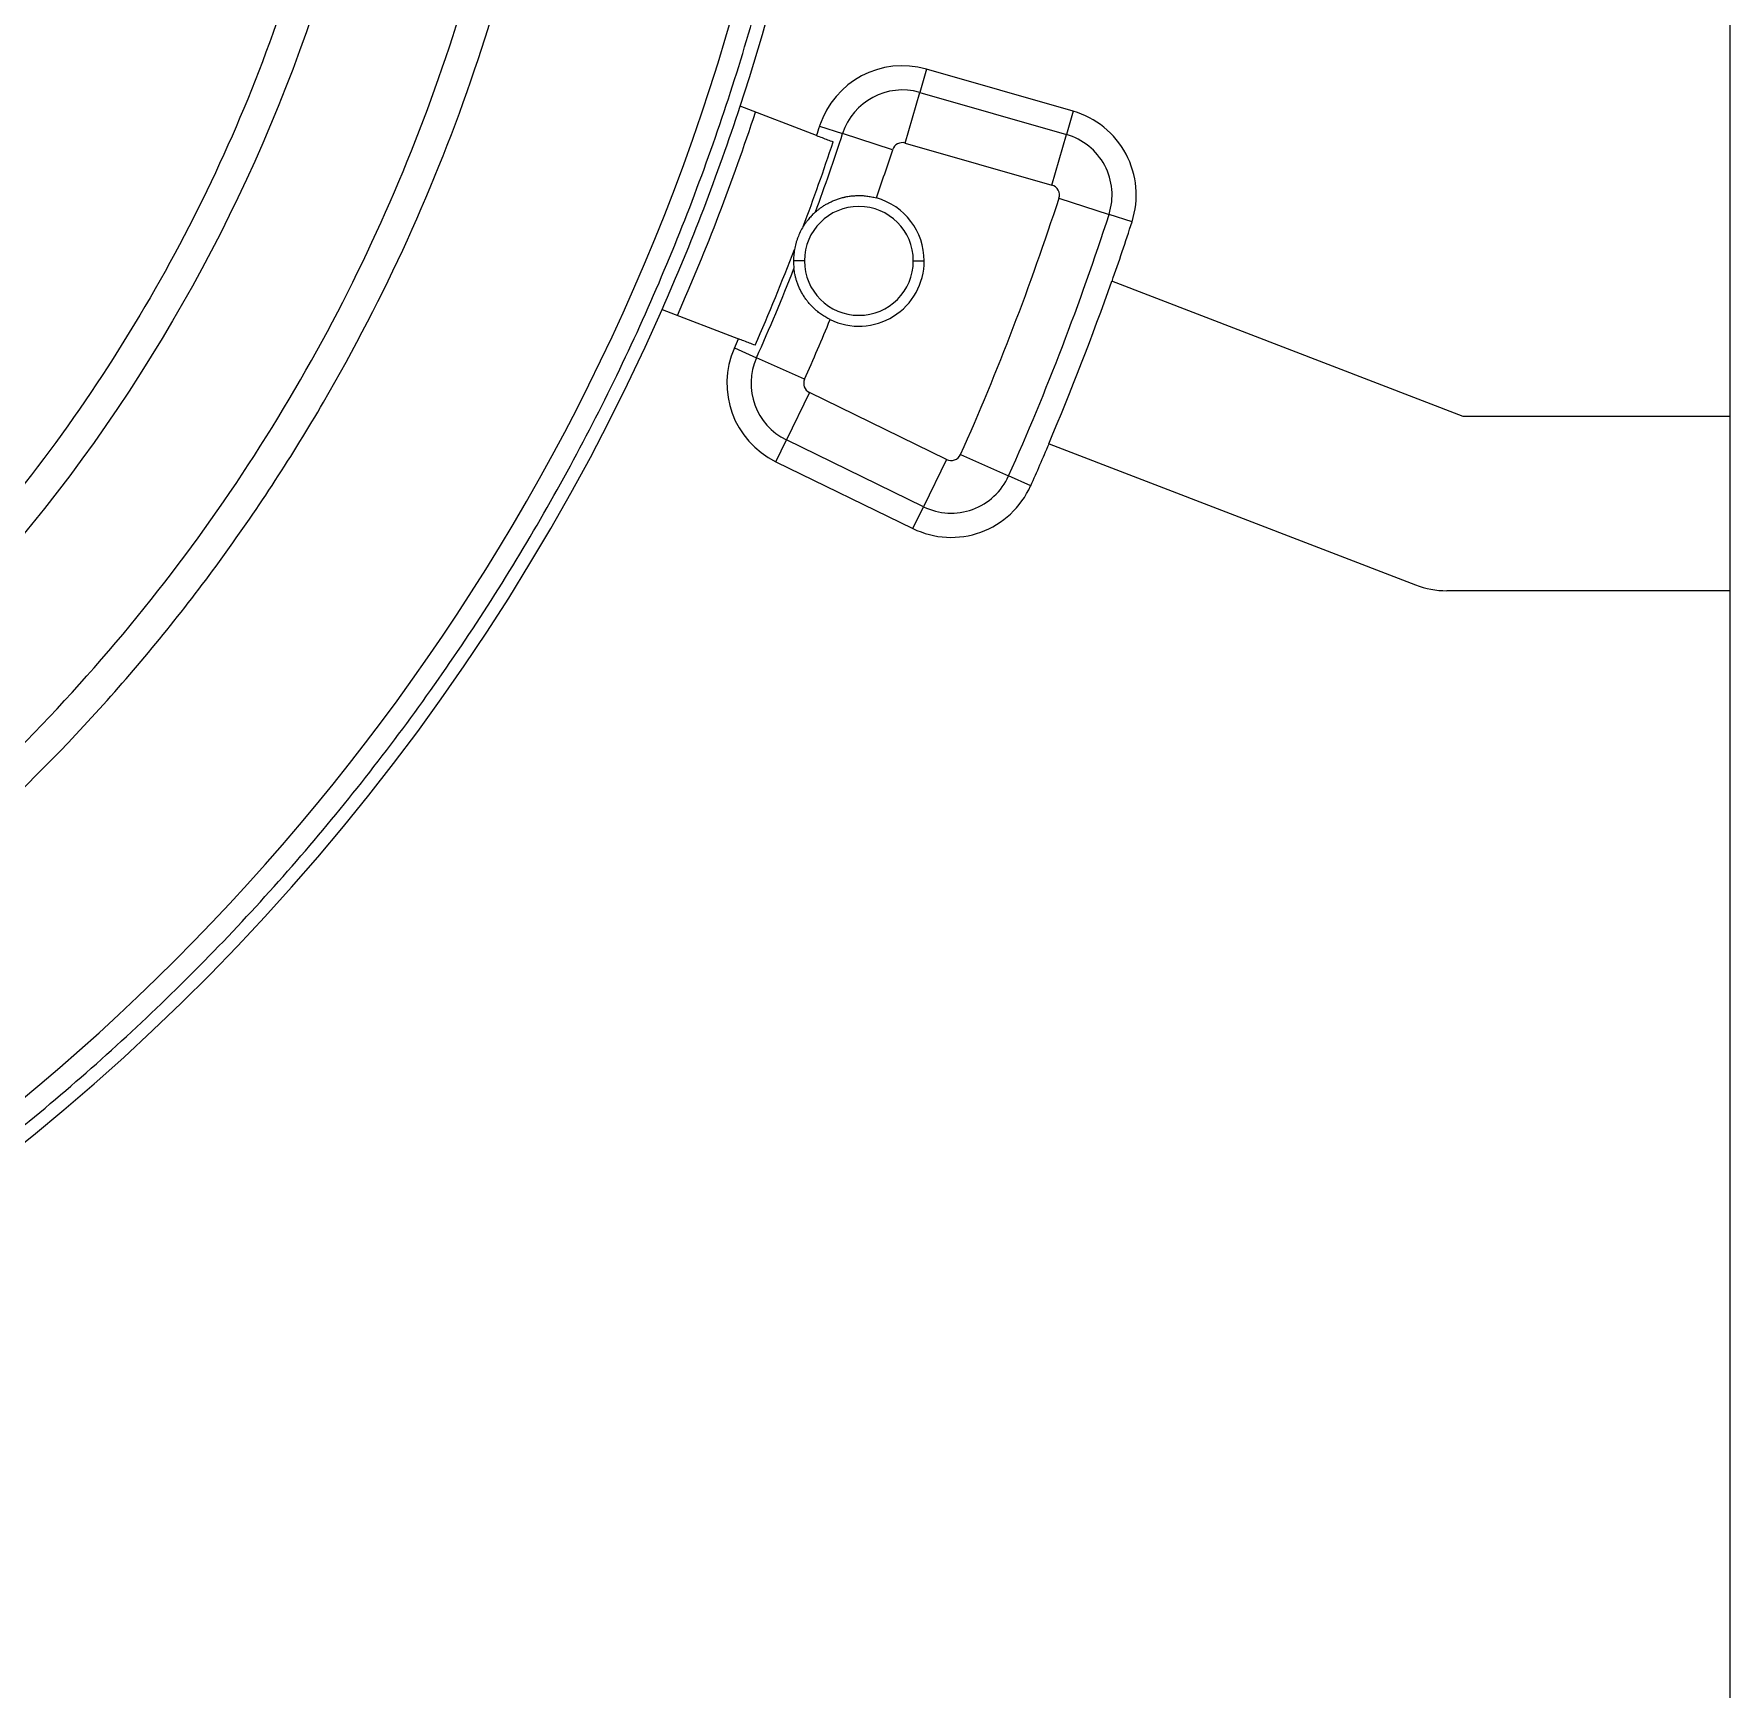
# Model space of a CAD drawing. Header units: millimetres. Extents: x 2746 to 4231, y 4731 to 5781.
# Drawn here: x 3516.8 to 3672.5, y 5085.4 to 5237.4 of the extents above; entities that cross this region are included whole.
import ezdxf

# ---------------------------------------------------------------- set-up
doc = ezdxf.new("R2010")
doc.units = ezdxf.units.MM
doc.layers.add('core', color=7, linetype='Continuous', lineweight=20)

msp = doc.modelspace()

# ---------------------------------------------------------------- linework, layer by layer
at = {"layer": 'core'}
for p, q in [((3672.52, 5202.3), (3672.52, 5299.25)), ((3598.73, 5234.19), (3598.12, 5232.05)), ((3612.19, 5230.33), (3598.73, 5234.19)), ((3596.78, 5227.41), (3598.12, 5232.05)), ((3598.12, 5232.05), (3611.58, 5228.19)), ((3588.63, 5228.1), (3581.62, 5230.79)), ((3612.19, 5230.33), (3611.58, 5228.19)), ((3588.92, 5228.97), (3591.03, 5228.29)), ((3595.62, 5226.79), (3591.03, 5228.29)), ((3596.78, 5227.41), (3610.25, 5223.55)), ((3610.25, 5223.55), (3611.58, 5228.19)), ((3610.89, 5222.34), (3615.49, 5220.86)), ((3617.6, 5220.17), (3615.49, 5220.86)), ((3587.52, 5216.59), (3586.52, 5216.59)), ((3597.52, 5216.59), (3598.52, 5216.59)), ((3615.76, 5214.71), (3615.74, 5214.72)), ((3648, 5202.3), (3615.76, 5214.71)), ((3574.45, 5212.12), (3581.46, 5209.43)), ((3581.09, 5208.59), (3583.12, 5207.68)), ((3587.54, 5205.72), (3583.12, 5207.68)), ((3587.99, 5204.49), (3585.87, 5200.15)), ((3600.58, 5198.35), (3587.99, 5204.49)), ((3672.52, 5202.3), (3648, 5202.3)), ((3672.52, 5186.3), (3672.52, 5202.3)), ((3584.89, 5198.15), (3585.87, 5200.15)), ((3598.46, 5194.01), (3585.87, 5200.15)), ((3609.95, 5199.8), (3609.98, 5199.79)), ((3609.98, 5199.79), (3643.64, 5186.84)), ((3584.89, 5198.15), (3597.49, 5192.01)), ((3600.58, 5198.35), (3598.46, 5194.01)), ((3601.86, 5198.81), (3606.27, 5196.84)), ((3608.3, 5195.93), (3606.27, 5196.84)), ((3597.49, 5192.01), (3598.46, 5194.01)), ((3672.52, 5186.3), (3646.51, 5186.3)), ((3672.52, 5036.59), (3672.52, 5186.3))]:
    msp.add_line(p, q, dxfattribs=at)
for centre, radius, start, end in [((3387.52, 5294.59), 201.12, 180, 0), ((3387.52, 5294.59), 204.32, 341.8054, 354.1946), ((3596.52, 5226.5), 8, 74, 161.9549), ((3596.52, 5226.5), 5.78, 74, 161.9549), ((3387.52, 5294.59), 204.32, 336.1946, 341.8054), ((3387.52, 5294.59), 205.82, 336.2151, 341.7849), ((3609.99, 5222.64), 8, 342.0774, 74), ((3387.52, 5294.59), 211.82, 341.706, 341.9549), ((3387.52, 5294.59), 213.45, 339.4731, 341.6853), ((3387.52, 5294.59), 214.04, 339.9137, 341.9549), ((3596.52, 5226.5), 0.948, 74, 161.9549), ((3609.99, 5222.64), 5.78, 342.0774, 74), ((3387.52, 5294.59), 218.87, 340.7331, 341.9549), ((3592.52, 5216.59), 6, 0, 74.4243), ((3387.52, 5294.59), 234.77, 335.9226, 342.0774), ((3609.99, 5222.64), 0.948, 342.0774, 74), ((3592.52, 5216.59), 5, 0, 180), ((3387.52, 5294.59), 239.6, 335.9226, 342.0774), ((3387.52, 5294.59), 241.82, 340.7107, 342.0774), ((3387.52, 5294.59), 213.45, 336.3147, 338.8645), ((3592.52, 5216.59), 5, 180, 0), ((3592.52, 5216.59), 6, 243.9133, 360), ((3387.52, 5294.59), 214.04, 336.0451, 338.4239), ((3387.52, 5294.59), 241.79, 336.9188, 340.7109), ((3387.52, 5294.59), 204.32, 203.8054, 336.1946), ((3387.52, 5294.59), 218.87, 336.0451, 337.6045), ((3588.4, 5205.34), 8, 156.0451, 244), ((3387.52, 5294.59), 211.82, 336.0451, 336.294), ((3588.4, 5205.34), 5.78, 156.0451, 244), ((3588.4, 5205.34), 0.948, 156.0451, 244), ((3387.52, 5294.59), 241.82, 335.9226, 336.919), ((3600.99, 5199.2), 0.948, 244, 335.9226), ((3600.99, 5199.2), 8, 244, 335.9226), ((3600.99, 5199.2), 5.78, 244, 335.9226), ((3646.51, 5194.3), 8, 248.9533, 270)]:
    msp.add_arc(centre, radius, start, end, dxfattribs=at)
for points in [[(3184.44, 5294.59), (3184.44, 5291.27), (3184.6, 5284.62), (3185.34, 5274.68), (3186.56, 5264.78), (3188.26, 5254.95), (3190.45, 5245.22), (3193.11, 5235.61), (3196.23, 5226.15), (3199.82, 5216.84), (3203.86, 5207.73), (3208.35, 5198.82), (3213.26, 5190.14), (3218.6, 5181.72), (3224.34, 5173.57), (3230.47, 5165.71), (3236.99, 5158.15), (3243.86, 5150.93), (3251.08, 5144.06), (3258.63, 5137.54), (3266.5, 5131.41), (3274.65, 5125.67), (3283.07, 5120.33), (3291.75, 5115.42), (3300.66, 5110.93), (3309.77, 5106.89), (3319.08, 5103.3), (3328.54, 5100.18), (3338.15, 5097.52), (3347.88, 5095.33), (3357.71, 5093.63), (3367.6, 5092.41), (3377.55, 5091.67), (3387.52, 5091.43), (3397.49, 5091.67), (3407.43, 5092.41), (3417.33, 5093.63), (3427.15, 5095.33), (3436.88, 5097.52), (3446.49, 5100.18), (3455.96, 5103.3), (3465.26, 5106.89), (3474.38, 5110.93), (3483.29, 5115.42), (3491.96, 5120.33), (3500.39, 5125.67), (3508.54, 5131.41), (3516.4, 5137.54), (3523.95, 5144.06), (3531.17, 5150.93), (3538.05, 5158.15), (3544.56, 5165.71), (3550.7, 5173.57), (3556.44, 5181.72), (3561.77, 5190.14), (3566.69, 5198.82), (3571.17, 5207.73), (3575.21, 5216.84), (3578.8, 5226.15), (3581.93, 5235.61), (3584.59, 5245.22), (3586.77, 5254.95), (3588.48, 5264.78), (3589.7, 5274.68), (3590.43, 5284.62), (3590.6, 5291.27), (3590.6, 5294.59)], [(3588.63, 5228.1), (3588.8, 5228.04), (3589.14, 5227.91), (3589.65, 5227.71), (3589.98, 5227.58), (3590.15, 5227.52)], [(3586.52, 5216.59), (3586.52, 5216.5), (3586.52, 5216.34), (3586.54, 5216.1), (3586.55, 5215.95), (3586.56, 5215.88)], [(3582.99, 5208.84), (3582.82, 5208.91), (3582.48, 5209.04), (3581.97, 5209.23), (3581.63, 5209.36), (3581.46, 5209.43)]]:
    msp.add_open_spline(points, degree=3, dxfattribs=at)
for points, knots in [([(3548.84, 5266), (3545.95, 5246.69), (3532.55, 5208.45), (3498.61, 5170.52), (3463.65, 5149.8), (3425.66, 5136.82), (3395.27, 5136.18), (3375.94, 5139.84)], [0, 0, 0, 0, 0.244799, 0.498707, 0.625662, 0.752616, 1, 1, 1, 1]), ([(3546.06, 5266.68), (3545.4, 5262.27), (3543.59, 5252.91), (3538.16, 5234.38), (3529.94, 5216.48), (3518.97, 5199.76), (3506.49, 5184.36), (3487.93, 5167.46), (3462.02, 5152.22), (3438.71, 5144.32), (3419, 5140.92), (3404.28, 5139.96), (3389.98, 5140.52), (3380.55, 5141.86), (3376.14, 5142.71)], [0, 0, 0, 0, 0.057239, 0.12049, 0.24699, 0.310241, 0.373491, 0.499992, 0.626492, 0.752993, 0.816243, 0.879494, 0.942744, 1, 1, 1, 1]), ([(3371.99, 5124.58), (3382.56, 5122.51), (3398.99, 5121.01), (3421.02, 5122.41), (3443.37, 5126.25), (3469.77, 5135.17), (3499.28, 5152.57), (3520.14, 5171.63), (3534.35, 5189.24), (3546.71, 5208.26), (3558.03, 5233.19), (3563.16, 5254.74), (3564.64, 5265.39)], [0, 0, 0, 0, 0.120514, 0.183763, 0.247011, 0.373509, 0.500006, 0.626503, 0.689752, 0.753001, 0.879498, 1, 1, 1, 1]), ([(3373.42, 5127.21), (3384.11, 5125.18), (3395, 5124.3), (3416.75, 5124.77), (3427.59, 5126.14), (3448.77, 5131.07), (3459.1, 5134.65), (3478.81, 5143.79), (3506.95, 5160.52), (3529.16, 5185.23), (3545.75, 5213.24), (3550.34, 5223.12), (3557.53, 5243.58), (3560.13, 5254.16), (3561.69, 5264.89)], [0, 0, 0, 0, 0.125, 0.125, 0.25, 0.25, 0.375, 0.375, 0.5, 0.75, 0.75, 0.875, 0.875, 1, 1, 1, 1]), ([(3588.54, 5221.08), (3588.6, 5221.13), (3588.66, 5221.18), (3588.79, 5221.29), (3588.87, 5221.35), (3589.02, 5221.46), (3589.1, 5221.52), (3589.27, 5221.64), (3589.36, 5221.69), (3589.5, 5221.78), (3589.55, 5221.8), (3589.65, 5221.86), (3589.7, 5221.88), (3589.85, 5221.96), (3589.95, 5222.01), (3590.17, 5222.11), (3590.28, 5222.16), (3590.51, 5222.24), (3590.63, 5222.28), (3590.87, 5222.36), (3590.99, 5222.39), (3591.15, 5222.43), (3591.19, 5222.44), (3591.25, 5222.45), (3591.29, 5222.46), (3591.38, 5222.48), (3591.45, 5222.49), (3591.65, 5222.53), (3591.79, 5222.55), (3592.07, 5222.57), (3592.21, 5222.58), (3592.42, 5222.59), (3592.53, 5222.59), (3592.64, 5222.59), (3592.72, 5222.59), (3592.76, 5222.58), (3592.94, 5222.58), (3593.09, 5222.56), (3593.39, 5222.53), (3593.53, 5222.5), (3593.83, 5222.45), (3593.98, 5222.41), (3594.13, 5222.37)], [0, 0, 0, 0, 0.0625, 0.0625, 0.125, 0.125, 0.1875, 0.1875, 0.25, 0.25, 0.28125, 0.28125, 0.3125, 0.3125, 0.375, 0.375, 0.4375, 0.4375, 0.5, 0.5, 0.5625, 0.5625, 0.578125, 0.578125, 0.59375, 0.59375, 0.625, 0.625, 0.6875, 0.6875, 0.75, 0.75, 0.78125, 0.796875, 0.796875, 0.8125, 0.8125, 0.875, 0.875, 0.9375, 0.9375, 1, 1, 1, 1]), ([(3588.54, 5221.08), (3588.45, 5221), (3588.36, 5220.92), (3588.23, 5220.79), (3588.18, 5220.74), (3588.09, 5220.64), (3588.05, 5220.59), (3587.95, 5220.48), (3587.91, 5220.43), (3587.83, 5220.34), (3587.81, 5220.31), (3587.76, 5220.25), (3587.74, 5220.22), (3587.66, 5220.12), (3587.61, 5220.05), (3587.52, 5219.9), (3587.47, 5219.83), (3587.41, 5219.74)], [0, 0, 0, 0, 0.25, 0.25, 0.375, 0.375, 0.5, 0.5, 0.625, 0.625, 0.6875, 0.6875, 0.75, 0.75, 0.875, 0.875, 1, 1, 1, 1]), ([(3587.41, 5219.74), (3587.31, 5219.58), (3587.13, 5219.25), (3586.98, 5218.9), (3586.88, 5218.64), (3586.85, 5218.55), (3586.8, 5218.41), (3586.79, 5218.37), (3586.76, 5218.28), (3586.75, 5218.23), (3586.68, 5218), (3586.64, 5217.81), (3586.61, 5217.62)], [0, 0, 0, 0, 0.25, 0.5, 0.5, 0.625, 0.625, 0.6875, 0.6875, 0.75, 0.75, 1, 1, 1, 1]), ([(3586.61, 5217.62), (3586.59, 5217.52), (3586.58, 5217.43), (3586.55, 5217.24), (3586.54, 5217.15), (3586.53, 5216.98), (3586.53, 5216.9), (3586.52, 5216.74), (3586.52, 5216.66), (3586.52, 5216.59)], [0, 0, 0, 0, 0.25, 0.25, 0.5, 0.5, 0.75, 0.75, 1, 1, 1, 1]), ([(3589.88, 5211.2), (3589.74, 5211.27), (3589.61, 5211.34), (3589.35, 5211.49), (3589.22, 5211.57), (3588.97, 5211.75), (3588.85, 5211.84), (3588.71, 5211.95), (3588.68, 5211.98), (3588.62, 5212.02), (3588.54, 5212.1), (3588.46, 5212.17), (3588.3, 5212.32), (3588.2, 5212.42), (3588.01, 5212.62), (3587.92, 5212.73), (3587.82, 5212.86), (3587.79, 5212.89), (3587.75, 5212.94), (3587.73, 5212.97), (3587.67, 5213.05), (3587.63, 5213.1), (3587.52, 5213.27), (3587.45, 5213.37), (3587.32, 5213.59), (3587.26, 5213.7), (3587.14, 5213.92), (3587.09, 5214.03), (3587.02, 5214.19), (3586.98, 5214.27), (3586.95, 5214.35), (3586.93, 5214.4), (3586.92, 5214.43), (3586.87, 5214.56), (3586.83, 5214.67), (3586.77, 5214.88), (3586.74, 5214.98), (3586.69, 5215.18), (3586.66, 5215.27), (3586.62, 5215.46), (3586.61, 5215.55), (3586.58, 5215.72), (3586.57, 5215.8), (3586.56, 5215.88)], [0, 0, 0, 0, 0.0625, 0.0625, 0.125, 0.125, 0.1875, 0.1875, 0.203125, 0.203125, 0.21875, 0.25, 0.25, 0.3125, 0.3125, 0.375, 0.375, 0.390625, 0.390625, 0.40625, 0.40625, 0.4375, 0.4375, 0.5, 0.5, 0.5625, 0.5625, 0.625, 0.625, 0.65625, 0.671875, 0.671875, 0.6875, 0.6875, 0.75, 0.75, 0.8125, 0.8125, 0.875, 0.875, 0.9375, 0.9375, 1, 1, 1, 1])]:
    msp.add_open_spline(points, degree=3, knots=knots, dxfattribs=at)

doc.saveas('drawing.dxf')
